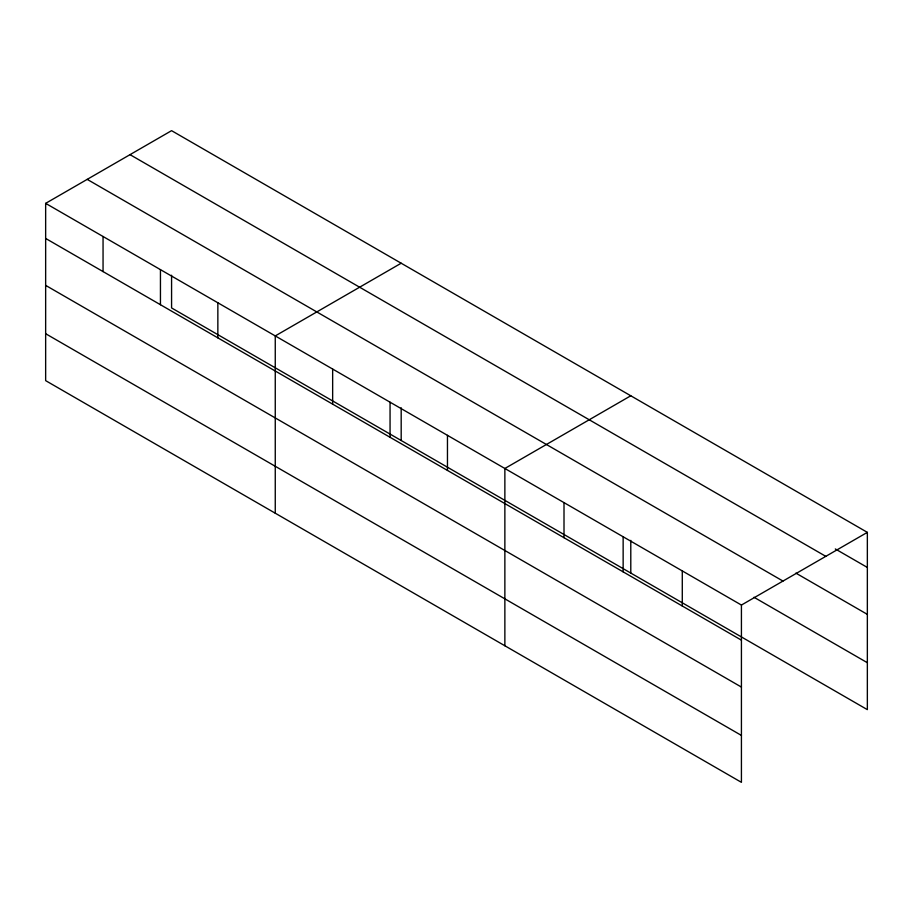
<?xml version="1.0" encoding="UTF-8"?>
<svg xmlns="http://www.w3.org/2000/svg" width="913" height="913" viewBox="0 0 913 913"><rect width="100%" height="100%" fill="white"/><g stroke="black" fill="none" stroke-linecap="round" stroke-linejoin="round"><path stroke-width="1.37" d="M45.65 203.359L741.424 605.057L741.424 782.338L45.65 380.641L45.65 203.359L171.576 130.662L867.35 532.359L867.35 709.641L171.576 307.943L171.576 275.235M401.184 263.218L275.258 335.916L275.258 513.209M630.792 395.774L504.866 468.483L504.866 645.765M741.424 605.057L867.35 532.359M835.315 548.953L867.35 567.441M130.023 154.651L825.797 556.348M795.885 573.113L867.35 614.369M87.203 179.37L782.977 581.067M754.001 597.273L867.35 662.712M45.65 238.441L741.424 640.15M45.65 285.37L741.424 687.078M45.65 333.713L741.424 735.422M682.285 570.922L682.285 606.004M630.792 540.359L630.792 573.067M623.145 536.776L623.145 571.858M564.006 502.629L564.006 537.711M447.461 435.341L447.461 470.435M401.184 407.791L401.184 440.5M390.056 402.199L390.056 437.293M332.652 369.057L332.652 404.151M217.853 302.785L217.853 337.867M160.448 269.643L160.448 304.725M103.055 236.501L103.055 271.583"/></g></svg>
